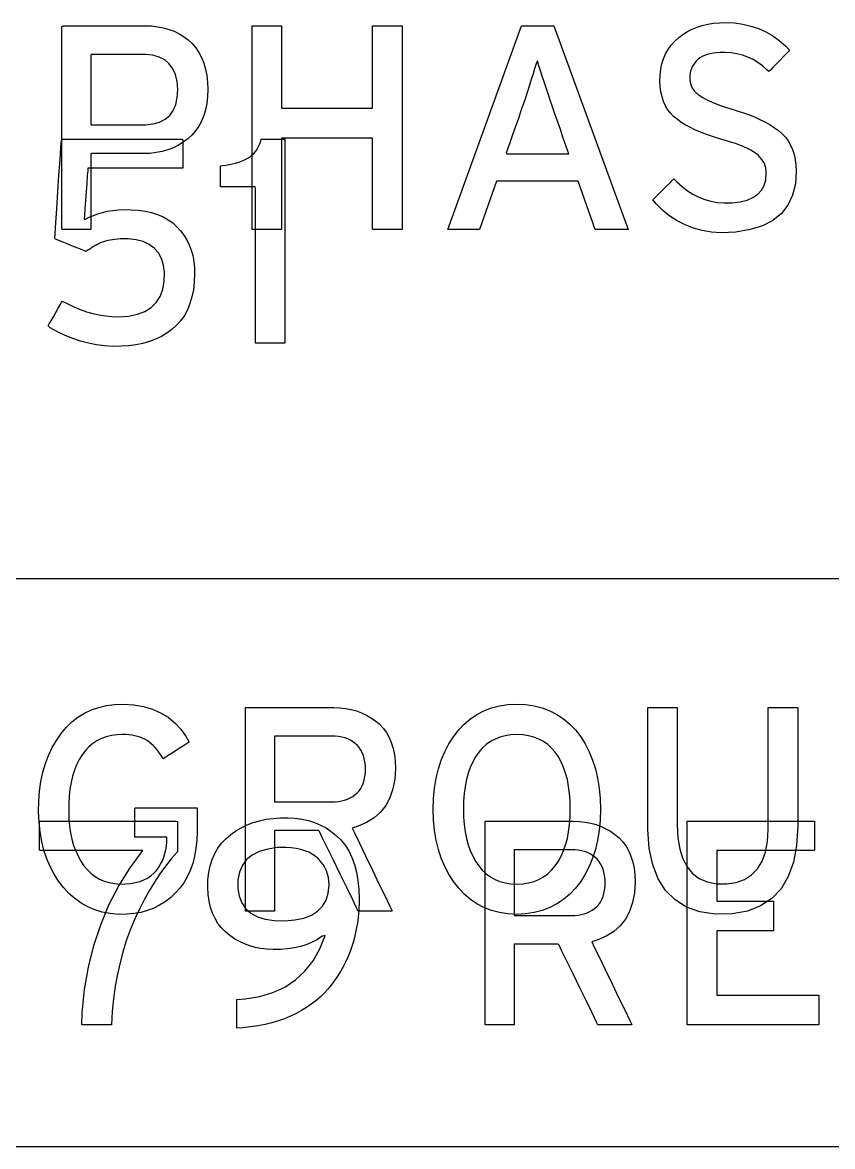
# Model space of a CAD drawing. Extents: x 1 to 47.7, y 0.2 to 35.
# Drawn here: x 13.271 to 13.657, y 12.186 to 12.722 of the extents above; entities that cross this region are included whole.
import ezdxf

# ---------------------------------------------------------------- set-up
doc = ezdxf.new("R2010")
doc.units = 0
doc.header["$MEASUREMENT"] = 0
for name, color, linetype in [('4_1__4U__UP_TO_ONE_IO_BOAR', 7, 'CONTINUOUS'), ('4_2__4U__FRONT_PANEL_W_24_', 7, 'CONTINUOUS'), ('5_1___24__TARGET_LEDS___12', 7, 'CONTINUOUS')]:
    doc.layers.add(name, color=color, linetype=linetype)

msp = doc.modelspace()

# ---------------------------------------------------------------- linework, layer by layer
at = {"layer": '4_1__4U__UP_TO_ONE_IO_BOAR'}
for points in [[(13.63939, 12.65151), (13.63899, 12.64538), (13.63769, 12.63996), (13.63547, 12.63526), (13.63233, 12.63127), (13.62828, 12.62799), (13.62333, 12.62543), (13.61745, 12.62358), (13.61067, 12.62245), (13.6036, 12.62208), (13.59897, 12.62245), (13.59456, 12.6232), (13.59038, 12.62433), (13.58641, 12.62584), (13.58268, 12.62773), (13.57916, 12.63), (13.57587, 12.63265), (13.5728, 12.63568), (13.57107, 12.6378), (13.57169, 12.63842), (13.57284, 12.63956), (13.57434, 12.64107), (13.57604, 12.64275), (13.57773, 12.64444), (13.57925, 12.64596), (13.58042, 12.64713), (13.58107, 12.64777), (13.5825, 12.64641), (13.58496, 12.64412), (13.58751, 12.64213), (13.59017, 12.64043), (13.59291, 12.63903), (13.59576, 12.63791), (13.5987, 12.63708), (13.60175, 12.63654), (13.60488, 12.6363), (13.60887, 12.63639), (13.61267, 12.63685), (13.61596, 12.63768), (13.61875, 12.63887), (13.62103, 12.64043), (13.62282, 12.64235), (13.6241, 12.64464), (13.62487, 12.6473), (13.62515, 12.65032), (13.6251, 12.65165), (13.62492, 12.65284), (13.62463, 12.65398), (13.62422, 12.65507), (13.6237, 12.65611), (13.62305, 12.65709), (13.62229, 12.65803), (13.6214, 12.65891), (13.62039, 12.65975), (13.61917, 12.66058), (13.61777, 12.6614), (13.6162, 12.66221), (13.61444, 12.66301), (13.6125, 12.6638), (13.61039, 12.66458), (13.60809, 12.66535), (13.60562, 12.66612), (13.60276, 12.66694), (13.59956, 12.66792), (13.59656, 12.66896), (13.59375, 12.67004), (13.59113, 12.67118), (13.58871, 12.67236), (13.58648, 12.6736), (13.58444, 12.67488), (13.5826, 12.67622), (13.58094, 12.67759), (13.57946, 12.67909), (13.57817, 12.68077), (13.57707, 12.68262), (13.57617, 12.68464), (13.57545, 12.68684), (13.57492, 12.68921), (13.57458, 12.69175), (13.57443, 12.69446), (13.5745, 12.6973), (13.57481, 12.70003), (13.57535, 12.70261), (13.57611, 12.70505), (13.57711, 12.70735), (13.57833, 12.70951), (13.57978, 12.71153), (13.58146, 12.7134), (13.58337, 12.71513), (13.58538, 12.71664), (13.58751, 12.71797), (13.58975, 12.71912), (13.59212, 12.7201), (13.59461, 12.7209), (13.59722, 12.72153), (13.59995, 12.72198), (13.60281, 12.72225), (13.6059, 12.72235), (13.61003, 12.72212), (13.614, 12.72156), (13.6178, 12.72066), (13.62143, 12.71943), (13.6249, 12.71787), (13.6282, 12.71598), (13.63132, 12.71375), (13.63429, 12.71119), (13.63627, 12.70913), (13.63572, 12.70856), (13.63463, 12.70743), (13.63317, 12.70591), (13.63151, 12.70419), (13.62983, 12.70245), (13.6283, 12.70087), (13.62711, 12.69963), (13.62642, 12.69891), (13.62538, 12.69978), (13.62333, 12.70166), (13.62115, 12.7033), (13.61885, 12.7047), (13.61641, 12.70586), (13.61385, 12.70678), (13.61115, 12.70746), (13.60833, 12.7079), (13.60538, 12.7081), (13.60315, 12.70808), (13.60142, 12.70795), (13.5998, 12.70774), (13.5983, 12.70745), (13.59692, 12.70707), (13.59565, 12.70662), (13.59449, 12.70608), (13.59345, 12.70546), (13.59253, 12.70476), (13.59171, 12.70396), (13.591, 12.70311), (13.59037, 12.70222), (13.58985, 12.70129), (13.58942, 12.70031), (13.58908, 12.69929), (13.58885, 12.69822), (13.58871, 12.69712), (13.58866, 12.69599), (13.58868, 12.69543), (13.58871, 12.69489), (13.58877, 12.69436), (13.58885, 12.69385), (13.58896, 12.69336), (13.58909, 12.69289), (13.58924, 12.69243), (13.58942, 12.69199), (13.58962, 12.69156), (13.58986, 12.6911), (13.59014, 12.69065), (13.59046, 12.6902), (13.59081, 12.68975), (13.59121, 12.68932), (13.59164, 12.68888), (13.59211, 12.68846), (13.59261, 12.68804), (13.59338, 12.68747), (13.59457, 12.68671), (13.59595, 12.68594), (13.59752, 12.68516), (13.59928, 12.68438), (13.60123, 12.68359), (13.60337, 12.68279), (13.6057, 12.68199), (13.60822, 12.68118), (13.61118, 12.68028), (13.61421, 12.67929), (13.61708, 12.67825), (13.61979, 12.67715), (13.62234, 12.67599), (13.62473, 12.67478), (13.62697, 12.67351), (13.62904, 12.67219), (13.63096, 12.67081), (13.6327, 12.66933), (13.63424, 12.66769), (13.63558, 12.66589), (13.63671, 12.66391), (13.63765, 12.66177), (13.63839, 12.65945), (13.63892, 12.65697), (13.63926, 12.65433)], [(13.35897, 12.69038), (13.35882, 12.68698), (13.35844, 12.68377), (13.35783, 12.68076), (13.35699, 12.67795), (13.35591, 12.67533), (13.35461, 12.67291), (13.35308, 12.67069), (13.35131, 12.66866), (13.34934, 12.66683), (13.34721, 12.66521), (13.34494, 12.6638), (13.34251, 12.66261), (13.33994, 12.66163), (13.33721, 12.66086), (13.33434, 12.66031), (13.33131, 12.65996), (13.32813, 12.65983), (13.32703, 12.65983), (13.3247, 12.65983), (13.32125, 12.65983), (13.31714, 12.65983), (13.31284, 12.65983), (13.30884, 12.65983), (13.30559, 12.65983), (13.30358, 12.65983), (13.30315, 12.65967), (13.30315, 12.65747), (13.30315, 12.65322), (13.30315, 12.64762), (13.30315, 12.64137), (13.30315, 12.63515), (13.30315, 12.62967), (13.30315, 12.62562), (13.30315, 12.62368), (13.30283, 12.62361), (13.30161, 12.62361), (13.29973, 12.62361), (13.29744, 12.62361), (13.29503, 12.62361), (13.29275, 12.62361), (13.29086, 12.62361), (13.28964, 12.62361), (13.28932, 12.6238), (13.28932, 12.62899), (13.28932, 12.63987), (13.28932, 12.65458), (13.28932, 12.67125), (13.28932, 12.68803), (13.28932, 12.70305), (13.28932, 12.71445), (13.28932, 12.72036), (13.29, 12.72079), (13.29322, 12.72079), (13.29841, 12.72079), (13.30482, 12.72079), (13.31169, 12.72079), (13.31827, 12.72079), (13.3238, 12.72079), (13.32752, 12.72079), (13.32905, 12.72079), (13.33209, 12.72067), (13.33498, 12.72034), (13.33774, 12.7198), (13.34036, 12.71907), (13.34285, 12.71813), (13.3452, 12.71698), (13.34741, 12.71563), (13.34949, 12.71408), (13.35143, 12.7123), (13.35317, 12.71028), (13.35468, 12.70806), (13.35596, 12.70564), (13.35702, 12.703), (13.35785, 12.70016), (13.35845, 12.6971), (13.35882, 12.69384)], [(13.34459, 12.69038), (13.34427, 12.69418), (13.34349, 12.69749), (13.34225, 12.70031), (13.34055, 12.70264), (13.3384, 12.70449), (13.33579, 12.70584), (13.33272, 12.70671), (13.3292, 12.70708), (13.32776, 12.7071), (13.32532, 12.7071), (13.32161, 12.7071), (13.31718, 12.7071), (13.31259, 12.7071), (13.30838, 12.7071), (13.30511, 12.7071), (13.30333, 12.7071), (13.30315, 12.70659), (13.30315, 12.70376), (13.30315, 12.69911), (13.30315, 12.69336), (13.30315, 12.68725), (13.30315, 12.6815), (13.30315, 12.67685), (13.30315, 12.67403), (13.30333, 12.67352), (13.30511, 12.67352), (13.30838, 12.67352), (13.31259, 12.67352), (13.31718, 12.67352), (13.32161, 12.67352), (13.32532, 12.67352), (13.32776, 12.67352), (13.32922, 12.67354), (13.33282, 12.67395), (13.33594, 12.67484), (13.33858, 12.67621), (13.34075, 12.67807), (13.34243, 12.68042), (13.34363, 12.68325), (13.34435, 12.68657)], [(13.52322, 12.68207), (13.52214, 12.68526), (13.52111, 12.68833), (13.52013, 12.69126), (13.51921, 12.69407), (13.51834, 12.69675), (13.51752, 12.6993), (13.51675, 12.70172), (13.51603, 12.70401), (13.51539, 12.70267), (13.5147, 12.70032), (13.51394, 12.69783), (13.51312, 12.69519), (13.51224, 12.69242), (13.5113, 12.68951), (13.51029, 12.68645), (13.50922, 12.68325), (13.50866, 12.68159), (13.50801, 12.67972), (13.50694, 12.67664), (13.50561, 12.67283), (13.50421, 12.66878), (13.50288, 12.66497), (13.50181, 12.66189), (13.50116, 12.66002), (13.50125, 12.65968), (13.50337, 12.65968), (13.50724, 12.65968), (13.51223, 12.65968), (13.51767, 12.65968), (13.52292, 12.65968), (13.52732, 12.65968), (13.53022, 12.65968), (13.53101, 12.65972), (13.53057, 12.66098), (13.52964, 12.66365), (13.52838, 12.66725), (13.52698, 12.67128), (13.52559, 12.67527), (13.52439, 12.67872), (13.52354, 12.68115)], [(13.35384, 12.33667), (13.35368, 12.3325), (13.35328, 12.32856), (13.35262, 12.32484), (13.35171, 12.32134), (13.35055, 12.31807), (13.34915, 12.31502), (13.34749, 12.31219), (13.34558, 12.30959), (13.34342, 12.30721), (13.34109, 12.30503), (13.33859, 12.30312), (13.33594, 12.30147), (13.33312, 12.30008), (13.33015, 12.29896), (13.32701, 12.29809), (13.32372, 12.29749), (13.32026, 12.29715), (13.31645, 12.29713), (13.31245, 12.29751), (13.30864, 12.29824), (13.30505, 12.29932), (13.30166, 12.30075), (13.29848, 12.30252), (13.2955, 12.30464), (13.29273, 12.30711), (13.29017, 12.30993), (13.28778, 12.31303), (13.28563, 12.31635), (13.28375, 12.31989), (13.28215, 12.32367), (13.28082, 12.32768), (13.27976, 12.33192), (13.27898, 12.3364), (13.27848, 12.34111), (13.27824, 12.34605), (13.27833, 12.35108), (13.27871, 12.35591), (13.27936, 12.36051), (13.28028, 12.36488), (13.28148, 12.36902), (13.28295, 12.37294), (13.2847, 12.37662), (13.28672, 12.38009), (13.28901, 12.38332), (13.29148, 12.38626), (13.29416, 12.38886), (13.29704, 12.39111), (13.30012, 12.39301), (13.30341, 12.39457), (13.30691, 12.39579), (13.31061, 12.39666), (13.31452, 12.39719), (13.31877, 12.39736), (13.32371, 12.39704), (13.3283, 12.39625), (13.33254, 12.395), (13.33644, 12.39329), (13.33999, 12.39112), (13.34319, 12.38849), (13.34605, 12.3854), (13.34855, 12.38184), (13.34998, 12.37919), (13.34927, 12.37873), (13.34789, 12.37784), (13.34606, 12.37667), (13.344, 12.37535), (13.34193, 12.37402), (13.34005, 12.37282), (13.3386, 12.37188), (13.33778, 12.37136), (13.33726, 12.37199), (13.33644, 12.37327), (13.3356, 12.37447), (13.33473, 12.37559), (13.33384, 12.37663), (13.33292, 12.3776), (13.33198, 12.37848), (13.33101, 12.37929), (13.33001, 12.38002), (13.32896, 12.38062), (13.32784, 12.38114), (13.32665, 12.38159), (13.3254, 12.38198), (13.32409, 12.38229), (13.32271, 12.38254), (13.32126, 12.38272), (13.31976, 12.38283), (13.31819, 12.38287), (13.31556, 12.38274), (13.31296, 12.38238), (13.31052, 12.38178), (13.30822, 12.38094), (13.30608, 12.37987), (13.30409, 12.37856), (13.30225, 12.37702), (13.30057, 12.37523), (13.29903, 12.37321), (13.29764, 12.37094), (13.29641, 12.36849), (13.29536, 12.36585), (13.29448, 12.36303), (13.29377, 12.36003), (13.29322, 12.35684), (13.29285, 12.35347), (13.29265, 12.34991), (13.29261, 12.3462), (13.29274, 12.3426), (13.29304, 12.33919), (13.29351, 12.33596), (13.29415, 12.33291), (13.29496, 12.33004), (13.29594, 12.32735), (13.29709, 12.32484), (13.29841, 12.32251), (13.29989, 12.32033), (13.30151, 12.31836), (13.30329, 12.31664), (13.30522, 12.31516), (13.30729, 12.31395), (13.30952, 12.31298), (13.3119, 12.31226), (13.31443, 12.3118), (13.31711, 12.31159), (13.31973, 12.31164), (13.32214, 12.31188), (13.32439, 12.31228), (13.32647, 12.31284), (13.32839, 12.31357), (13.33015, 12.31446), (13.33174, 12.31551), (13.33317, 12.31673), (13.33444, 12.31811), (13.33551, 12.31959), (13.33644, 12.32112), (13.33725, 12.32272), (13.33793, 12.32438), (13.33849, 12.3261), (13.33892, 12.32788), (13.33923, 12.32972), (13.33941, 12.33163), (13.33946, 12.3335), (13.33946, 12.33351), (13.33946, 12.33355), (13.33946, 12.33361), (13.33946, 12.33367), (13.33946, 12.33374), (13.33946, 12.33381), (13.33946, 12.33386), (13.33946, 12.33389), (13.33943, 12.3339), (13.33864, 12.3339), (13.33699, 12.3339), (13.33476, 12.3339), (13.33221, 12.3339), (13.32962, 12.3339), (13.32725, 12.3339), (13.32538, 12.3339), (13.32427, 12.3339), (13.32408, 12.334), (13.32408, 12.33489), (13.32408, 12.3365), (13.32408, 12.3386), (13.32408, 12.34094), (13.32408, 12.34327), (13.32408, 12.34535), (13.32408, 12.34694), (13.32408, 12.34778), (13.3245, 12.34786), (13.32673, 12.34786), (13.33041, 12.34786), (13.33502, 12.34786), (13.34005, 12.34786), (13.34496, 12.34786), (13.34924, 12.34786), (13.35236, 12.34786), (13.3538, 12.34786), (13.35384, 12.34759), (13.35384, 12.34664), (13.35384, 12.34517), (13.35384, 12.34339), (13.35384, 12.3415), (13.35384, 12.33968), (13.35384, 12.33814), (13.35384, 12.33707)], [(13.44838, 12.36675), (13.44802, 12.3616), (13.44712, 12.35693), (13.44569, 12.35276), (13.44373, 12.34907), (13.44123, 12.34587), (13.4382, 12.34316), (13.43463, 12.34093), (13.43053, 12.3392), (13.42774, 12.33815), (13.42893, 12.33569), (13.43117, 12.33105), (13.43411, 12.32497), (13.4374, 12.31818), (13.44067, 12.31142), (13.44357, 12.30544), (13.44573, 12.30097), (13.4468, 12.29875), (13.44653, 12.29863), (13.44517, 12.29863), (13.44301, 12.29863), (13.44038, 12.29863), (13.43757, 12.29863), (13.43488, 12.29863), (13.43262, 12.29863), (13.43109, 12.29863), (13.43058, 12.29864), (13.42977, 12.30032), (13.42783, 12.3043), (13.42513, 12.30988), (13.42199, 12.31634), (13.41878, 12.32297), (13.41584, 12.32904), (13.41351, 12.33384), (13.41215, 12.33665), (13.41176, 12.33709), (13.41033, 12.33709), (13.40776, 12.33709), (13.40445, 12.33709), (13.4008, 12.33709), (13.3972, 12.33709), (13.39405, 12.33709), (13.39175, 12.33709), (13.39069, 12.33709), (13.39067, 12.33612), (13.39067, 12.33269), (13.39067, 12.32748), (13.39067, 12.32119), (13.39067, 12.31454), (13.39067, 12.30824), (13.39067, 12.30303), (13.39067, 12.2996), (13.39065, 12.29863), (13.38996, 12.29863), (13.38846, 12.29863), (13.38642, 12.29863), (13.38408, 12.29863), (13.3817, 12.29863), (13.37955, 12.29863), (13.37788, 12.29863), (13.37694, 12.29863), (13.37683, 12.29975), (13.37683, 12.30685), (13.37683, 12.31898), (13.37683, 12.33432), (13.37683, 12.35105), (13.37683, 12.36738), (13.37683, 12.38148), (13.37683, 12.39155), (13.37683, 12.39578), (13.37811, 12.39581), (13.38199, 12.39581), (13.38773, 12.39581), (13.39455, 12.39581), (13.40169, 12.39581), (13.40837, 12.39581), (13.41382, 12.39581), (13.41729, 12.39581), (13.41892, 12.39581), (13.4218, 12.39566), (13.42456, 12.39533), (13.42721, 12.39482), (13.42975, 12.39412), (13.43218, 12.39323), (13.43449, 12.39216), (13.43669, 12.3909), (13.43878, 12.38946), (13.44075, 12.3878), (13.44251, 12.38593), (13.44404, 12.38383), (13.44534, 12.38152), (13.4464, 12.379), (13.44724, 12.37626), (13.44785, 12.37331), (13.44823, 12.37014)], [(13.5461, 12.34726), (13.54593, 12.34208), (13.54546, 12.33716), (13.54471, 12.33249), (13.54368, 12.32806), (13.54235, 12.32389), (13.54074, 12.31997), (13.53884, 12.31629), (13.53666, 12.31286), (13.53417, 12.30966), (13.53143, 12.30678), (13.52848, 12.30427), (13.5253, 12.30214), (13.52191, 12.30038), (13.5183, 12.29899), (13.51447, 12.29798), (13.51042, 12.29734), (13.50616, 12.29707), (13.50193, 12.29734), (13.49792, 12.29798), (13.49413, 12.29899), (13.49056, 12.30038), (13.48722, 12.30214), (13.4841, 12.30427), (13.48119, 12.30678), (13.47851, 12.30966), (13.47602, 12.31286), (13.47379, 12.31629), (13.47184, 12.31997), (13.47019, 12.32389), (13.46884, 12.32806), (13.46777, 12.33249), (13.467, 12.33716), (13.46653, 12.34208), (13.46635, 12.34726), (13.46653, 12.35243), (13.467, 12.35736), (13.46777, 12.36205), (13.46884, 12.36649), (13.47019, 12.37069), (13.47184, 12.37465), (13.47379, 12.37836), (13.47602, 12.38183), (13.47851, 12.38503), (13.48119, 12.38787), (13.4841, 12.39033), (13.48722, 12.39243), (13.49056, 12.39416), (13.49413, 12.39552), (13.49792, 12.3965), (13.50193, 12.39712), (13.50616, 12.39737), (13.51042, 12.39712), (13.51447, 12.3965), (13.5183, 12.39552), (13.52191, 12.39416), (13.5253, 12.39243), (13.52848, 12.39033), (13.53143, 12.38787), (13.53417, 12.38503), (13.53666, 12.38183), (13.53884, 12.37836), (13.54074, 12.37465), (13.54235, 12.37069), (13.54368, 12.36649), (13.54471, 12.36205), (13.54546, 12.35736), (13.54593, 12.35243)], [(13.64016, 12.33914), (13.6396, 12.33002), (13.63809, 12.32202), (13.63561, 12.31512), (13.63217, 12.30934), (13.62777, 12.30467), (13.62242, 12.30112), (13.6161, 12.29867), (13.60882, 12.29734), (13.60079, 12.29722), (13.59345, 12.29836), (13.58706, 12.30062), (13.58162, 12.30399), (13.57712, 12.30847), (13.57358, 12.31407), (13.57099, 12.32078), (13.56934, 12.3286), (13.56864, 12.33754), (13.56862, 12.34083), (13.56862, 12.34583), (13.56862, 12.35349), (13.56862, 12.36274), (13.56862, 12.37253), (13.56862, 12.38178), (13.56862, 12.38944), (13.56862, 12.39444), (13.56864, 12.39581), (13.56936, 12.39581), (13.57091, 12.39581), (13.57302, 12.39581), (13.57542, 12.39581), (13.57785, 12.39581), (13.58004, 12.39581), (13.58172, 12.39581), (13.58263, 12.39581), (13.58272, 12.39503), (13.58272, 12.39072), (13.58272, 12.38355), (13.58272, 12.37459), (13.58272, 12.36489), (13.58272, 12.3555), (13.58272, 12.34749), (13.58272, 12.34191), (13.58272, 12.33982), (13.58301, 12.33367), (13.58389, 12.32828), (13.58534, 12.32364), (13.58738, 12.31976), (13.59, 12.31663), (13.5932, 12.31424), (13.59699, 12.31262), (13.60136, 12.31174), (13.60625, 12.31165), (13.61082, 12.31236), (13.61478, 12.31378), (13.61816, 12.31594), (13.62093, 12.31882), (13.62311, 12.32243), (13.62469, 12.32677), (13.62567, 12.33183), (13.62605, 12.33762), (13.62606, 12.34025), (13.62606, 12.34531), (13.62606, 12.35305), (13.62606, 12.3624), (13.62606, 12.37228), (13.62606, 12.38163), (13.62606, 12.38937), (13.62606, 12.39443), (13.62608, 12.39581), (13.62681, 12.39581), (13.62835, 12.39581), (13.63046, 12.39581), (13.63286, 12.39581), (13.63529, 12.39581), (13.63748, 12.39581), (13.63916, 12.39581), (13.64008, 12.39581), (13.64016, 12.39502), (13.64016, 12.39066), (13.64016, 12.3834), (13.64016, 12.37433), (13.64016, 12.36452), (13.64016, 12.35502), (13.64016, 12.34691), (13.64016, 12.34126)], [(13.43414, 12.36635), (13.43405, 12.36815), (13.43385, 12.36984), (13.43353, 12.37141), (13.4331, 12.37288), (13.43255, 12.37423), (13.43189, 12.37548), (13.43111, 12.37661), (13.43023, 12.37763), (13.42922, 12.37857), (13.42811, 12.37942), (13.42691, 12.38015), (13.42563, 12.38076), (13.42425, 12.38127), (13.42279, 12.38165), (13.42124, 12.38192), (13.4196, 12.38208), (13.41809, 12.38212), (13.41674, 12.38212), (13.4137, 12.38212), (13.40951, 12.38212), (13.40474, 12.38212), (13.39993, 12.38212), (13.39563, 12.38212), (13.39239, 12.38212), (13.39076, 12.38212), (13.39067, 12.38148), (13.39067, 12.37876), (13.39067, 12.37446), (13.39067, 12.36922), (13.39067, 12.36367), (13.39067, 12.35843), (13.39067, 12.35414), (13.39067, 12.35141), (13.39076, 12.35078), (13.39239, 12.35078), (13.39563, 12.35078), (13.39993, 12.35078), (13.40474, 12.35078), (13.40951, 12.35078), (13.4137, 12.35078), (13.41674, 12.35078), (13.41809, 12.35078), (13.41957, 12.35082), (13.42118, 12.35096), (13.42271, 12.35122), (13.42415, 12.35159), (13.42551, 12.35206), (13.42679, 12.35265), (13.42798, 12.35334), (13.42908, 12.35414), (13.4301, 12.35505), (13.43102, 12.35606), (13.43182, 12.35718), (13.43251, 12.35842), (13.43307, 12.35978), (13.43351, 12.36125), (13.43384, 12.36283), (13.43405, 12.36453)], [(13.53172, 12.34726), (13.53164, 12.35108), (13.53137, 12.3547), (13.53092, 12.35812), (13.5303, 12.36135), (13.5295, 12.36438), (13.52852, 12.36721), (13.52736, 12.36984), (13.52602, 12.37228), (13.5245, 12.37448), (13.5228, 12.37642), (13.52093, 12.3781), (13.51889, 12.37953), (13.51668, 12.3807), (13.5143, 12.38163), (13.51176, 12.38229), (13.50904, 12.38271), (13.50616, 12.38287), (13.50333, 12.38271), (13.50067, 12.38229), (13.49817, 12.38163), (13.49582, 12.3807), (13.49365, 12.37953), (13.49163, 12.3781), (13.48977, 12.37642), (13.48808, 12.37448), (13.48654, 12.37228), (13.48518, 12.36984), (13.484, 12.36721), (13.483, 12.36438), (13.48218, 12.36135), (13.48154, 12.35812), (13.48109, 12.3547), (13.48082, 12.35108), (13.48073, 12.34726), (13.48082, 12.34348), (13.48109, 12.3399), (13.48154, 12.33652), (13.48218, 12.33333), (13.483, 12.33033), (13.484, 12.32753), (13.48518, 12.32492), (13.48654, 12.3225), (13.48808, 12.32025), (13.48977, 12.31821), (13.49163, 12.31645), (13.49365, 12.31496), (13.49582, 12.31374), (13.49817, 12.3128), (13.50067, 12.31212), (13.50333, 12.31171), (13.50616, 12.31158), (13.50904, 12.31171), (13.51176, 12.31212), (13.5143, 12.3128), (13.51668, 12.31374), (13.51889, 12.31496), (13.52093, 12.31645), (13.5228, 12.31821), (13.5245, 12.32025), (13.52602, 12.3225), (13.52736, 12.32492), (13.52852, 12.32753), (13.5295, 12.33033), (13.5303, 12.33333), (13.53092, 12.33652), (13.53137, 12.3399), (13.53164, 12.34348)]]:
    msp.add_lwpolyline(points, close=True, dxfattribs=at)
for points in [[(13.43743, 12.62361), (13.43743, 12.66722), (13.3941, 12.66722), (13.3941, 12.62361), (13.37999, 12.62361), (13.37999, 12.72079), (13.3941, 12.72079), (13.3941, 12.68145), (13.43743, 12.68145), (13.43743, 12.72079), (13.45154, 12.72079), (13.45154, 12.62361), (13.43743, 12.62361)], [(13.54363, 12.62361), (13.5355, 12.64667), (13.49657, 12.64667), (13.4885, 12.62361), (13.47338, 12.62361), (13.50837, 12.72079), (13.52383, 12.72079), (13.55923, 12.62361), (13.54363, 12.62361)], [(11.60446, 12.18645), (14.34452, 12.18645)]]:
    msp.add_lwpolyline(points, dxfattribs=at)
at = {"layer": '4_2__4U__FRONT_PANEL_W_24_'}
for points in [[(13.35265, 12.60248), (13.35248, 12.59858), (13.35206, 12.59492), (13.35138, 12.5915), (13.35043, 12.58832), (13.34923, 12.58537), (13.34776, 12.58266), (13.34604, 12.58019), (13.34405, 12.57796), (13.34181, 12.57597), (13.33938, 12.57419), (13.33678, 12.57264), (13.334, 12.57131), (13.33106, 12.5702), (13.32795, 12.56931), (13.32467, 12.56864), (13.32121, 12.56818), (13.31759, 12.56795), (13.31371, 12.56794), (13.30973, 12.56818), (13.30582, 12.56866), (13.30199, 12.5694), (13.29822, 12.57038), (13.29452, 12.57161), (13.2909, 12.57309), (13.28734, 12.57483), (13.28385, 12.57681), (13.28281, 12.57772), (13.28335, 12.57866), (13.28421, 12.58018), (13.28529, 12.58207), (13.28645, 12.58411), (13.28758, 12.58609), (13.28855, 12.5878), (13.28925, 12.58903), (13.28955, 12.58955), (13.29215, 12.58813), (13.2951, 12.58671), (13.29807, 12.58547), (13.30105, 12.58442), (13.30406, 12.58356), (13.30708, 12.58289), (13.31012, 12.58241), (13.31318, 12.58212), (13.31648, 12.58203), (13.32119, 12.5824), (13.32533, 12.58326), (13.32889, 12.58463), (13.33189, 12.58649), (13.33431, 12.58886), (13.33615, 12.59172), (13.33743, 12.59508), (13.33812, 12.59894), (13.33821, 12.60309), (13.33773, 12.60668), (13.33677, 12.60982), (13.33534, 12.6125), (13.33343, 12.61473), (13.33104, 12.61652), (13.32818, 12.61785), (13.32484, 12.61872), (13.32103, 12.61915), (13.31845, 12.61919), (13.31716, 12.61915), (13.3159, 12.61907), (13.31468, 12.61895), (13.3135, 12.61879), (13.31235, 12.61859), (13.31125, 12.61836), (13.31018, 12.61808), (13.30914, 12.61777), (13.30816, 12.61739), (13.30719, 12.61696), (13.30625, 12.6165), (13.30532, 12.61601), (13.30441, 12.61549), (13.30352, 12.61493), (13.30265, 12.61434), (13.30179, 12.61373), (13.30096, 12.61308), (13.30042, 12.6133), (13.29897, 12.61389), (13.29689, 12.61473), (13.29444, 12.61573), (13.29188, 12.61677), (13.28949, 12.61774), (13.28753, 12.61854), (13.28626, 12.61906), (13.28594, 12.61928), (13.2861, 12.6217), (13.28644, 12.62678), (13.28691, 12.63369), (13.28745, 12.64158), (13.28799, 12.64961), (13.28849, 12.65693), (13.28888, 12.66272), (13.28911, 12.66611), (13.28957, 12.66666), (13.29333, 12.66666), (13.30011, 12.66666), (13.30888, 12.66666), (13.31862, 12.66666), (13.32831, 12.66666), (13.33691, 12.66666), (13.34341, 12.66666), (13.34676, 12.66666), (13.34701, 12.66643), (13.34701, 12.66535), (13.34701, 12.66361), (13.34701, 12.66144), (13.34701, 12.65909), (13.34701, 12.65681), (13.34701, 12.65485), (13.34701, 12.65344), (13.34701, 12.65284), (13.34571, 12.65283), (13.34162, 12.65283), (13.33553, 12.65283), (13.32823, 12.65283), (13.32053, 12.65283), (13.31323, 12.65283), (13.30714, 12.65283), (13.30306, 12.65283), (13.30176, 12.65282), (13.30168, 12.65174), (13.30149, 12.64923), (13.30123, 12.64572), (13.30092, 12.64165), (13.30061, 12.63746), (13.30032, 12.63359), (13.30009, 12.63047), (13.29994, 12.62854), (13.30051, 12.6285), (13.30238, 12.62951), (13.30438, 12.63039), (13.3065, 12.63116), (13.30874, 12.6318), (13.31111, 12.63232), (13.31361, 12.63271), (13.31623, 12.63298), (13.31897, 12.63313), (13.32226, 12.6331), (13.32575, 12.63284), (13.32903, 12.63237), (13.33209, 12.63168), (13.33494, 12.63077), (13.33758, 12.62964), (13.34, 12.6283), (13.34221, 12.62675), (13.3442, 12.62498), (13.34598, 12.62301), (13.34754, 12.62091), (13.34889, 12.61868), (13.35004, 12.61631), (13.35098, 12.61381), (13.35171, 12.61118), (13.35223, 12.60841), (13.35254, 12.60551)], [(13.38161, 12.56948), (13.38161, 12.57233), (13.38161, 12.57992), (13.38161, 12.59078), (13.38161, 12.60346), (13.38161, 12.61651), (13.38161, 12.62846), (13.38161, 12.63787), (13.38161, 12.64327), (13.38144, 12.64401), (13.38023, 12.64401), (13.37812, 12.64401), (13.37544, 12.64401), (13.37252, 12.64401), (13.36968, 12.64401), (13.36725, 12.64401), (13.36555, 12.64401), (13.36491, 12.64401), (13.36491, 12.64439), (13.36491, 12.64541), (13.36491, 12.64688), (13.36491, 12.64859), (13.36491, 12.65034), (13.36491, 12.65195), (13.36491, 12.65322), (13.36491, 12.65395), (13.36578, 12.65412), (13.36747, 12.65431), (13.3691, 12.65457), (13.37067, 12.65489), (13.37219, 12.65528), (13.37364, 12.65574), (13.37504, 12.65626), (13.37638, 12.65685), (13.37766, 12.6575), (13.37884, 12.65821), (13.37992, 12.65901), (13.38089, 12.65991), (13.38175, 12.66092), (13.38251, 12.66202), (13.38316, 12.66322), (13.3837, 12.66452), (13.38413, 12.66592), (13.38442, 12.66666), (13.38524, 12.66666), (13.38668, 12.66666), (13.38851, 12.66666), (13.39051, 12.66666), (13.39245, 12.66666), (13.39411, 12.66666), (13.39527, 12.66666), (13.39571, 12.66666), (13.39571, 12.66294), (13.39571, 12.65305), (13.39571, 12.63889), (13.39571, 12.62235), (13.39571, 12.60534), (13.39571, 12.58975), (13.39571, 12.57749), (13.39571, 12.57045), (13.39557, 12.56948), (13.39455, 12.56948), (13.39277, 12.56948), (13.39051, 12.56948), (13.38804, 12.56948), (13.38564, 12.56948), (13.38358, 12.56948), (13.38215, 12.56948)], [(13.43111, 12.30443), (13.43108, 12.30221), (13.43097, 12.29996), (13.43079, 12.2977), (13.43054, 12.29541), (13.43021, 12.29311), (13.42982, 12.29079), (13.42936, 12.28845), (13.42882, 12.28608), (13.4282, 12.2837), (13.42744, 12.28132), (13.42658, 12.27898), (13.42561, 12.27666), (13.42455, 12.27437), (13.42339, 12.27212), (13.42212, 12.26989), (13.42076, 12.2677), (13.41929, 12.26553), (13.41775, 12.26343), (13.4161, 12.26142), (13.41432, 12.25951), (13.41242, 12.25768), (13.41039, 12.25593), (13.40824, 12.25428), (13.40596, 12.25271), (13.40356, 12.25123), (13.40104, 12.24984), (13.39835, 12.24852), (13.39552, 12.24734), (13.39256, 12.2463), (13.38945, 12.24538), (13.38621, 12.24461), (13.38282, 12.24396), (13.3793, 12.24346), (13.37564, 12.24308), (13.37273, 12.24291), (13.37273, 12.24363), (13.37273, 12.24513), (13.37273, 12.24715), (13.37273, 12.24946), (13.37273, 12.25179), (13.37273, 12.25391), (13.37273, 12.25555), (13.37273, 12.25647), (13.37673, 12.25685), (13.38367, 12.25795), (13.38999, 12.25981), (13.39569, 12.26244), (13.40077, 12.26584), (13.40523, 12.27001), (13.40907, 12.27495), (13.41229, 12.28066), (13.41488, 12.28713), (13.41346, 12.28673), (13.41119, 12.28519), (13.40873, 12.28386), (13.40607, 12.28275), (13.40322, 12.28185), (13.40018, 12.28117), (13.39695, 12.2807), (13.39352, 12.28044), (13.39002, 12.2804), (13.38709, 12.28053), (13.38427, 12.28086), (13.38154, 12.28139), (13.37892, 12.28211), (13.3764, 12.28304), (13.37398, 12.28417), (13.37166, 12.28549), (13.36944, 12.28702), (13.36733, 12.28874), (13.36543, 12.29068), (13.36377, 12.29282), (13.36236, 12.29516), (13.36118, 12.29772), (13.36025, 12.30048), (13.35956, 12.30346), (13.35911, 12.30664), (13.3589, 12.31003), (13.35899, 12.31362), (13.35938, 12.31705), (13.36004, 12.32027), (13.36098, 12.32327), (13.3622, 12.32607), (13.36369, 12.32865), (13.36546, 12.33102), (13.36751, 12.33318), (13.36984, 12.33513), (13.37228, 12.33689), (13.37487, 12.33844), (13.37761, 12.33976), (13.38049, 12.34087), (13.38353, 12.34177), (13.38671, 12.34244), (13.39004, 12.3429), (13.39351, 12.34315), (13.39707, 12.34317), (13.40048, 12.34296), (13.40373, 12.34251), (13.40684, 12.34182), (13.4098, 12.34089), (13.41261, 12.33972), (13.41528, 12.33832), (13.41779, 12.33667), (13.42016, 12.33479), (13.42239, 12.33263), (13.42438, 12.33016), (13.42611, 12.32739), (13.42759, 12.32432), (13.42881, 12.32094), (13.42977, 12.31727), (13.43048, 12.31329), (13.43092, 12.30901)], [(13.3444, 12.32692), (13.34153, 12.3236), (13.33876, 12.32008), (13.33609, 12.31638), (13.33351, 12.31248), (13.33103, 12.30838), (13.32865, 12.30409), (13.32637, 12.29961), (13.32419, 12.29494), (13.32211, 12.29005), (13.32021, 12.28496), (13.31853, 12.2797), (13.31707, 12.27426), (13.31583, 12.26864), (13.3148, 12.26286), (13.314, 12.25689), (13.31341, 12.25076), (13.31304, 12.24445), (13.3125, 12.24445), (13.31105, 12.24445), (13.30897, 12.24445), (13.30655, 12.24445), (13.30406, 12.24445), (13.30177, 12.24445), (13.29997, 12.24445), (13.29894, 12.24445), (13.2991, 12.25016), (13.30022, 12.26128), (13.30206, 12.27199), (13.3046, 12.28229), (13.30786, 12.29216), (13.31182, 12.30163), (13.31649, 12.31068), (13.32187, 12.31931), (13.32796, 12.32753), (13.32607, 12.32753), (13.32105, 12.32753), (13.31387, 12.32753), (13.30547, 12.32753), (13.29684, 12.32753), (13.28892, 12.32753), (13.2827, 12.32753), (13.27912, 12.32753), (13.27863, 12.32767), (13.27863, 12.32869), (13.27863, 12.33047), (13.27863, 12.33273), (13.27863, 12.3352), (13.27863, 12.3376), (13.27863, 12.33965), (13.27863, 12.34109), (13.27863, 12.34163), (13.28115, 12.34163), (13.28784, 12.34163), (13.29743, 12.34163), (13.30862, 12.34163), (13.32013, 12.34163), (13.33068, 12.34163), (13.33898, 12.34163), (13.34375, 12.34163), (13.3444, 12.34148), (13.3444, 12.34041), (13.3444, 12.33856), (13.3444, 12.3362), (13.3444, 12.33362), (13.3444, 12.33112), (13.3444, 12.32898), (13.3444, 12.32748)], [(13.56261, 12.31257), (13.56225, 12.30741), (13.56135, 12.30275), (13.55992, 12.29857), (13.55796, 12.29488), (13.55546, 12.29168), (13.55243, 12.28897), (13.54886, 12.28675), (13.54476, 12.28501), (13.54197, 12.28396), (13.54316, 12.28151), (13.5454, 12.27687), (13.54835, 12.27078), (13.55163, 12.26399), (13.5549, 12.25723), (13.5578, 12.25125), (13.55996, 12.24678), (13.56103, 12.24456), (13.56076, 12.24445), (13.5594, 12.24445), (13.55725, 12.24445), (13.55461, 12.24445), (13.5518, 12.24445), (13.54911, 12.24445), (13.54685, 12.24445), (13.54532, 12.24445), (13.54481, 12.24446), (13.544, 12.24613), (13.54206, 12.25012), (13.53936, 12.2557), (13.53622, 12.26216), (13.53301, 12.26878), (13.53007, 12.27485), (13.52774, 12.27965), (13.52638, 12.28246), (13.52599, 12.2829), (13.52456, 12.2829), (13.52199, 12.2829), (13.51868, 12.2829), (13.51503, 12.2829), (13.51143, 12.2829), (13.50828, 12.2829), (13.50598, 12.2829), (13.50492, 12.2829), (13.5049, 12.28193), (13.5049, 12.27851), (13.5049, 12.27329), (13.5049, 12.267), (13.5049, 12.26035), (13.5049, 12.25406), (13.5049, 12.24884), (13.5049, 12.24542), (13.50488, 12.24445), (13.50419, 12.24445), (13.50269, 12.24445), (13.50065, 12.24445), (13.49831, 12.24445), (13.49593, 12.24445), (13.49378, 12.24445), (13.49211, 12.24445), (13.49117, 12.24445), (13.49106, 12.24556), (13.49106, 12.25267), (13.49106, 12.2648), (13.49106, 12.28013), (13.49106, 12.29687), (13.49106, 12.31319), (13.49106, 12.3273), (13.49106, 12.33737), (13.49106, 12.3416), (13.49234, 12.34163), (13.49622, 12.34163), (13.50196, 12.34163), (13.50878, 12.34163), (13.51592, 12.34163), (13.5226, 12.34163), (13.52805, 12.34163), (13.53152, 12.34163), (13.53315, 12.34162), (13.53603, 12.34148), (13.53879, 12.34115), (13.54144, 12.34063), (13.54398, 12.33993), (13.54641, 12.33905), (13.54872, 12.33798), (13.55092, 12.33672), (13.55301, 12.33527), (13.55498, 12.33362), (13.55674, 12.33174), (13.55827, 12.32965), (13.55957, 12.32734), (13.56063, 12.32481), (13.56147, 12.32207), (13.56208, 12.31912), (13.56246, 12.31595)], [(13.41673, 12.31125), (13.41665, 12.31302), (13.41641, 12.31473), (13.41601, 12.31637), (13.41545, 12.31794), (13.41473, 12.31944), (13.41385, 12.32087), (13.41281, 12.32223), (13.41161, 12.32353), (13.41025, 12.32474), (13.40873, 12.3258), (13.40705, 12.32672), (13.4052, 12.32749), (13.4032, 12.32811), (13.40104, 12.32857), (13.39872, 12.32889), (13.39623, 12.32906), (13.3921, 12.32894), (13.38746, 12.32828), (13.38347, 12.3271), (13.38013, 12.32542), (13.37744, 12.32323), (13.3754, 12.32053), (13.37401, 12.31731), (13.37326, 12.31359), (13.3732, 12.30948), (13.37382, 12.30575), (13.37507, 12.30255), (13.37693, 12.29985), (13.37942, 12.29767), (13.38253, 12.29601), (13.38626, 12.29486), (13.3906, 12.29422), (13.39558, 12.29409), (13.40046, 12.29445), (13.40469, 12.29532), (13.40829, 12.2967), (13.41126, 12.29858), (13.41358, 12.30098), (13.41527, 12.30389), (13.41632, 12.30731)], [(13.54837, 12.31216), (13.54828, 12.31396), (13.54808, 12.31565), (13.54776, 12.31723), (13.54733, 12.31869), (13.54678, 12.32005), (13.54612, 12.32129), (13.54535, 12.32243), (13.54446, 12.32345), (13.54345, 12.32439), (13.54234, 12.32523), (13.54114, 12.32596), (13.53986, 12.32658), (13.53848, 12.32708), (13.53702, 12.32747), (13.53547, 12.32774), (13.53383, 12.32789), (13.53233, 12.32794), (13.53097, 12.32794), (13.52793, 12.32794), (13.52374, 12.32794), (13.51897, 12.32794), (13.51416, 12.32794), (13.50986, 12.32794), (13.50662, 12.32794), (13.50499, 12.32794), (13.5049, 12.3273), (13.5049, 12.32457), (13.5049, 12.32028), (13.5049, 12.31504), (13.5049, 12.30949), (13.5049, 12.30425), (13.5049, 12.29995), (13.5049, 12.29723), (13.50499, 12.29659), (13.50662, 12.29659), (13.50986, 12.29659), (13.51416, 12.29659), (13.51897, 12.29659), (13.52374, 12.29659), (13.52793, 12.29659), (13.53097, 12.29659), (13.53233, 12.29659), (13.5338, 12.29663), (13.53541, 12.29678), (13.53694, 12.29704), (13.53838, 12.2974), (13.53974, 12.29788), (13.54102, 12.29846), (13.54221, 12.29915), (13.54331, 12.29996), (13.54433, 12.30086), (13.54525, 12.30187), (13.54605, 12.303), (13.54674, 12.30424), (13.5473, 12.30559), (13.54774, 12.30706), (13.54807, 12.30865), (13.54828, 12.31035)]]:
    msp.add_lwpolyline(points, close=True, dxfattribs=at)
for points in [[(12.92208, 12.45729), (14.34236, 12.45729)], [(13.58743, 12.24445), (13.58743, 12.34163), (13.64808, 12.34163), (13.64808, 12.32753), (13.60154, 12.32753), (13.60154, 12.30337), (13.62858, 12.30337), (13.62858, 12.28928), (13.60154, 12.28928), (13.60154, 12.25854), (13.65013, 12.25854), (13.65013, 12.24445), (13.58743, 12.24445)]]:
    msp.add_lwpolyline(points, dxfattribs=at)
at = {"layer": '5_1___24__TARGET_LEDS___12'}
for points in [[(13.35265, 12.60248), (13.35248, 12.59858), (13.35206, 12.59492), (13.35138, 12.5915), (13.35043, 12.58832), (13.34923, 12.58537), (13.34776, 12.58266), (13.34604, 12.58019), (13.34405, 12.57796), (13.34181, 12.57597), (13.33938, 12.57419), (13.33678, 12.57264), (13.334, 12.57131), (13.33106, 12.5702), (13.32795, 12.56931), (13.32467, 12.56864), (13.32121, 12.56818), (13.31759, 12.56795), (13.31371, 12.56794), (13.30973, 12.56818), (13.30582, 12.56866), (13.30199, 12.5694), (13.29822, 12.57038), (13.29452, 12.57161), (13.2909, 12.57309), (13.28734, 12.57483), (13.28385, 12.57681), (13.28281, 12.57772), (13.28335, 12.57866), (13.28421, 12.58018), (13.28529, 12.58207), (13.28645, 12.58411), (13.28758, 12.58609), (13.28855, 12.5878), (13.28925, 12.58903), (13.28955, 12.58955), (13.29215, 12.58813), (13.2951, 12.58671), (13.29807, 12.58547), (13.30105, 12.58442), (13.30406, 12.58356), (13.30708, 12.58289), (13.31012, 12.58241), (13.31318, 12.58212), (13.31648, 12.58203), (13.32119, 12.5824), (13.32533, 12.58326), (13.32889, 12.58463), (13.33189, 12.58649), (13.33431, 12.58886), (13.33615, 12.59172), (13.33743, 12.59508), (13.33812, 12.59894), (13.33821, 12.60309), (13.33773, 12.60668), (13.33677, 12.60982), (13.33534, 12.6125), (13.33343, 12.61473), (13.33104, 12.61652), (13.32818, 12.61785), (13.32484, 12.61872), (13.32103, 12.61915), (13.31845, 12.61919), (13.31716, 12.61915), (13.3159, 12.61907), (13.31468, 12.61895), (13.3135, 12.61879), (13.31235, 12.61859), (13.31125, 12.61836), (13.31018, 12.61808), (13.30914, 12.61777), (13.30816, 12.61739), (13.30719, 12.61696), (13.30625, 12.6165), (13.30532, 12.61601), (13.30441, 12.61549), (13.30352, 12.61493), (13.30265, 12.61434), (13.30179, 12.61373), (13.30096, 12.61308), (13.30042, 12.6133), (13.29897, 12.61389), (13.29689, 12.61473), (13.29444, 12.61573), (13.29188, 12.61677), (13.28949, 12.61774), (13.28753, 12.61854), (13.28626, 12.61906), (13.28594, 12.61928), (13.2861, 12.6217), (13.28644, 12.62678), (13.28691, 12.63369), (13.28745, 12.64158), (13.28799, 12.64961), (13.28849, 12.65693), (13.28888, 12.66272), (13.28911, 12.66611), (13.28957, 12.66666), (13.29333, 12.66666), (13.30011, 12.66666), (13.30888, 12.66666), (13.31862, 12.66666), (13.32831, 12.66666), (13.33691, 12.66666), (13.34341, 12.66666), (13.34676, 12.66666), (13.34701, 12.66643), (13.34701, 12.66535), (13.34701, 12.66361), (13.34701, 12.66144), (13.34701, 12.65909), (13.34701, 12.65681), (13.34701, 12.65485), (13.34701, 12.65344), (13.34701, 12.65284), (13.34571, 12.65283), (13.34162, 12.65283), (13.33553, 12.65283), (13.32823, 12.65283), (13.32053, 12.65283), (13.31323, 12.65283), (13.30714, 12.65283), (13.30306, 12.65283), (13.30176, 12.65282), (13.30168, 12.65174), (13.30149, 12.64923), (13.30123, 12.64572), (13.30092, 12.64165), (13.30061, 12.63746), (13.30032, 12.63359), (13.30009, 12.63047), (13.29994, 12.62854), (13.30051, 12.6285), (13.30238, 12.62951), (13.30438, 12.63039), (13.3065, 12.63116), (13.30874, 12.6318), (13.31111, 12.63232), (13.31361, 12.63271), (13.31623, 12.63298), (13.31897, 12.63313), (13.32226, 12.6331), (13.32575, 12.63284), (13.32903, 12.63237), (13.33209, 12.63168), (13.33494, 12.63077), (13.33758, 12.62964), (13.34, 12.6283), (13.34221, 12.62675), (13.3442, 12.62498), (13.34598, 12.62301), (13.34754, 12.62091), (13.34889, 12.61868), (13.35004, 12.61631), (13.35098, 12.61381), (13.35171, 12.61118), (13.35223, 12.60841), (13.35254, 12.60551)], [(13.38161, 12.56948), (13.38161, 12.57233), (13.38161, 12.57992), (13.38161, 12.59078), (13.38161, 12.60346), (13.38161, 12.61651), (13.38161, 12.62846), (13.38161, 12.63787), (13.38161, 12.64327), (13.38144, 12.64401), (13.38023, 12.64401), (13.37812, 12.64401), (13.37544, 12.64401), (13.37252, 12.64401), (13.36968, 12.64401), (13.36725, 12.64401), (13.36555, 12.64401), (13.36491, 12.64401), (13.36491, 12.64439), (13.36491, 12.64541), (13.36491, 12.64688), (13.36491, 12.64859), (13.36491, 12.65034), (13.36491, 12.65195), (13.36491, 12.65322), (13.36491, 12.65395), (13.36578, 12.65412), (13.36747, 12.65431), (13.3691, 12.65457), (13.37067, 12.65489), (13.37219, 12.65528), (13.37364, 12.65574), (13.37504, 12.65626), (13.37638, 12.65685), (13.37766, 12.6575), (13.37884, 12.65821), (13.37992, 12.65901), (13.38089, 12.65991), (13.38175, 12.66092), (13.38251, 12.66202), (13.38316, 12.66322), (13.3837, 12.66452), (13.38413, 12.66592), (13.38442, 12.66666), (13.38524, 12.66666), (13.38668, 12.66666), (13.38851, 12.66666), (13.39051, 12.66666), (13.39245, 12.66666), (13.39411, 12.66666), (13.39527, 12.66666), (13.39571, 12.66666), (13.39571, 12.66294), (13.39571, 12.65305), (13.39571, 12.63889), (13.39571, 12.62235), (13.39571, 12.60534), (13.39571, 12.58975), (13.39571, 12.57749), (13.39571, 12.57045), (13.39557, 12.56948), (13.39455, 12.56948), (13.39277, 12.56948), (13.39051, 12.56948), (13.38804, 12.56948), (13.38564, 12.56948), (13.38358, 12.56948), (13.38215, 12.56948)], [(13.43111, 12.30443), (13.43108, 12.30221), (13.43097, 12.29996), (13.43079, 12.2977), (13.43054, 12.29541), (13.43021, 12.29311), (13.42982, 12.29079), (13.42936, 12.28845), (13.42882, 12.28608), (13.4282, 12.2837), (13.42744, 12.28132), (13.42658, 12.27898), (13.42561, 12.27666), (13.42455, 12.27437), (13.42339, 12.27212), (13.42212, 12.26989), (13.42076, 12.2677), (13.41929, 12.26553), (13.41775, 12.26343), (13.4161, 12.26142), (13.41432, 12.25951), (13.41242, 12.25768), (13.41039, 12.25593), (13.40824, 12.25428), (13.40596, 12.25271), (13.40356, 12.25123), (13.40104, 12.24984), (13.39835, 12.24852), (13.39552, 12.24734), (13.39256, 12.2463), (13.38945, 12.24538), (13.38621, 12.24461), (13.38282, 12.24396), (13.3793, 12.24346), (13.37564, 12.24308), (13.37273, 12.24291), (13.37273, 12.24363), (13.37273, 12.24513), (13.37273, 12.24715), (13.37273, 12.24946), (13.37273, 12.25179), (13.37273, 12.25391), (13.37273, 12.25555), (13.37273, 12.25647), (13.37673, 12.25685), (13.38367, 12.25795), (13.38999, 12.25981), (13.39569, 12.26244), (13.40077, 12.26584), (13.40523, 12.27001), (13.40907, 12.27495), (13.41229, 12.28066), (13.41488, 12.28713), (13.41346, 12.28673), (13.41119, 12.28519), (13.40873, 12.28386), (13.40607, 12.28275), (13.40322, 12.28185), (13.40018, 12.28117), (13.39695, 12.2807), (13.39352, 12.28044), (13.39002, 12.2804), (13.38709, 12.28053), (13.38427, 12.28086), (13.38154, 12.28139), (13.37892, 12.28211), (13.3764, 12.28304), (13.37398, 12.28417), (13.37166, 12.28549), (13.36944, 12.28702), (13.36733, 12.28874), (13.36543, 12.29068), (13.36377, 12.29282), (13.36236, 12.29516), (13.36118, 12.29772), (13.36025, 12.30048), (13.35956, 12.30346), (13.35911, 12.30664), (13.3589, 12.31003), (13.35899, 12.31362), (13.35938, 12.31705), (13.36004, 12.32027), (13.36098, 12.32327), (13.3622, 12.32607), (13.36369, 12.32865), (13.36546, 12.33102), (13.36751, 12.33318), (13.36984, 12.33513), (13.37228, 12.33689), (13.37487, 12.33844), (13.37761, 12.33976), (13.38049, 12.34087), (13.38353, 12.34177), (13.38671, 12.34244), (13.39004, 12.3429), (13.39351, 12.34315), (13.39707, 12.34317), (13.40048, 12.34296), (13.40373, 12.34251), (13.40684, 12.34182), (13.4098, 12.34089), (13.41261, 12.33972), (13.41528, 12.33832), (13.41779, 12.33667), (13.42016, 12.33479), (13.42239, 12.33263), (13.42438, 12.33016), (13.42611, 12.32739), (13.42759, 12.32432), (13.42881, 12.32094), (13.42977, 12.31727), (13.43048, 12.31329), (13.43092, 12.30901)], [(13.3444, 12.32692), (13.34153, 12.3236), (13.33876, 12.32008), (13.33609, 12.31638), (13.33351, 12.31248), (13.33103, 12.30838), (13.32865, 12.30409), (13.32637, 12.29961), (13.32419, 12.29494), (13.32211, 12.29005), (13.32021, 12.28496), (13.31853, 12.2797), (13.31707, 12.27426), (13.31583, 12.26864), (13.3148, 12.26286), (13.314, 12.25689), (13.31341, 12.25076), (13.31304, 12.24445), (13.3125, 12.24445), (13.31105, 12.24445), (13.30897, 12.24445), (13.30655, 12.24445), (13.30406, 12.24445), (13.30177, 12.24445), (13.29997, 12.24445), (13.29894, 12.24445), (13.2991, 12.25016), (13.30022, 12.26128), (13.30206, 12.27199), (13.3046, 12.28229), (13.30786, 12.29216), (13.31182, 12.30163), (13.31649, 12.31068), (13.32187, 12.31931), (13.32796, 12.32753), (13.32607, 12.32753), (13.32105, 12.32753), (13.31387, 12.32753), (13.30547, 12.32753), (13.29684, 12.32753), (13.28892, 12.32753), (13.2827, 12.32753), (13.27912, 12.32753), (13.27863, 12.32767), (13.27863, 12.32869), (13.27863, 12.33047), (13.27863, 12.33273), (13.27863, 12.3352), (13.27863, 12.3376), (13.27863, 12.33965), (13.27863, 12.34109), (13.27863, 12.34163), (13.28115, 12.34163), (13.28784, 12.34163), (13.29743, 12.34163), (13.30862, 12.34163), (13.32013, 12.34163), (13.33068, 12.34163), (13.33898, 12.34163), (13.34375, 12.34163), (13.3444, 12.34148), (13.3444, 12.34041), (13.3444, 12.33856), (13.3444, 12.3362), (13.3444, 12.33362), (13.3444, 12.33112), (13.3444, 12.32898), (13.3444, 12.32748)], [(13.56261, 12.31257), (13.56225, 12.30741), (13.56135, 12.30275), (13.55992, 12.29857), (13.55796, 12.29488), (13.55546, 12.29168), (13.55243, 12.28897), (13.54886, 12.28675), (13.54476, 12.28501), (13.54197, 12.28396), (13.54316, 12.28151), (13.5454, 12.27687), (13.54835, 12.27078), (13.55163, 12.26399), (13.5549, 12.25723), (13.5578, 12.25125), (13.55996, 12.24678), (13.56103, 12.24456), (13.56076, 12.24445), (13.5594, 12.24445), (13.55725, 12.24445), (13.55461, 12.24445), (13.5518, 12.24445), (13.54911, 12.24445), (13.54685, 12.24445), (13.54532, 12.24445), (13.54481, 12.24446), (13.544, 12.24613), (13.54206, 12.25012), (13.53936, 12.2557), (13.53622, 12.26216), (13.53301, 12.26878), (13.53007, 12.27485), (13.52774, 12.27965), (13.52638, 12.28246), (13.52599, 12.2829), (13.52456, 12.2829), (13.52199, 12.2829), (13.51868, 12.2829), (13.51503, 12.2829), (13.51143, 12.2829), (13.50828, 12.2829), (13.50598, 12.2829), (13.50492, 12.2829), (13.5049, 12.28193), (13.5049, 12.27851), (13.5049, 12.27329), (13.5049, 12.267), (13.5049, 12.26035), (13.5049, 12.25406), (13.5049, 12.24884), (13.5049, 12.24542), (13.50488, 12.24445), (13.50419, 12.24445), (13.50269, 12.24445), (13.50065, 12.24445), (13.49831, 12.24445), (13.49593, 12.24445), (13.49378, 12.24445), (13.49211, 12.24445), (13.49117, 12.24445), (13.49106, 12.24556), (13.49106, 12.25267), (13.49106, 12.2648), (13.49106, 12.28013), (13.49106, 12.29687), (13.49106, 12.31319), (13.49106, 12.3273), (13.49106, 12.33737), (13.49106, 12.3416), (13.49234, 12.34163), (13.49622, 12.34163), (13.50196, 12.34163), (13.50878, 12.34163), (13.51592, 12.34163), (13.5226, 12.34163), (13.52805, 12.34163), (13.53152, 12.34163), (13.53315, 12.34162), (13.53603, 12.34148), (13.53879, 12.34115), (13.54144, 12.34063), (13.54398, 12.33993), (13.54641, 12.33905), (13.54872, 12.33798), (13.55092, 12.33672), (13.55301, 12.33527), (13.55498, 12.33362), (13.55674, 12.33174), (13.55827, 12.32965), (13.55957, 12.32734), (13.56063, 12.32481), (13.56147, 12.32207), (13.56208, 12.31912), (13.56246, 12.31595)], [(13.41673, 12.31125), (13.41665, 12.31302), (13.41641, 12.31473), (13.41601, 12.31637), (13.41545, 12.31794), (13.41473, 12.31944), (13.41385, 12.32087), (13.41281, 12.32223), (13.41161, 12.32353), (13.41025, 12.32474), (13.40873, 12.3258), (13.40705, 12.32672), (13.4052, 12.32749), (13.4032, 12.32811), (13.40104, 12.32857), (13.39872, 12.32889), (13.39623, 12.32906), (13.3921, 12.32894), (13.38746, 12.32828), (13.38347, 12.3271), (13.38013, 12.32542), (13.37744, 12.32323), (13.3754, 12.32053), (13.37401, 12.31731), (13.37326, 12.31359), (13.3732, 12.30948), (13.37382, 12.30575), (13.37507, 12.30255), (13.37693, 12.29985), (13.37942, 12.29767), (13.38253, 12.29601), (13.38626, 12.29486), (13.3906, 12.29422), (13.39558, 12.29409), (13.40046, 12.29445), (13.40469, 12.29532), (13.40829, 12.2967), (13.41126, 12.29858), (13.41358, 12.30098), (13.41527, 12.30389), (13.41632, 12.30731)], [(13.54837, 12.31216), (13.54828, 12.31396), (13.54808, 12.31565), (13.54776, 12.31723), (13.54733, 12.31869), (13.54678, 12.32005), (13.54612, 12.32129), (13.54535, 12.32243), (13.54446, 12.32345), (13.54345, 12.32439), (13.54234, 12.32523), (13.54114, 12.32596), (13.53986, 12.32658), (13.53848, 12.32708), (13.53702, 12.32747), (13.53547, 12.32774), (13.53383, 12.32789), (13.53233, 12.32794), (13.53097, 12.32794), (13.52793, 12.32794), (13.52374, 12.32794), (13.51897, 12.32794), (13.51416, 12.32794), (13.50986, 12.32794), (13.50662, 12.32794), (13.50499, 12.32794), (13.5049, 12.3273), (13.5049, 12.32457), (13.5049, 12.32028), (13.5049, 12.31504), (13.5049, 12.30949), (13.5049, 12.30425), (13.5049, 12.29995), (13.5049, 12.29723), (13.50499, 12.29659), (13.50662, 12.29659), (13.50986, 12.29659), (13.51416, 12.29659), (13.51897, 12.29659), (13.52374, 12.29659), (13.52793, 12.29659), (13.53097, 12.29659), (13.53233, 12.29659), (13.5338, 12.29663), (13.53541, 12.29678), (13.53694, 12.29704), (13.53838, 12.2974), (13.53974, 12.29788), (13.54102, 12.29846), (13.54221, 12.29915), (13.54331, 12.29996), (13.54433, 12.30086), (13.54525, 12.30187), (13.54605, 12.303), (13.54674, 12.30424), (13.5473, 12.30559), (13.54774, 12.30706), (13.54807, 12.30865), (13.54828, 12.31035)]]:
    msp.add_lwpolyline(points, close=True, dxfattribs=at)
for points in [[(12.92208, 12.45729), (14.34236, 12.45729)], [(13.58743, 12.24445), (13.58743, 12.34163), (13.64808, 12.34163), (13.64808, 12.32753), (13.60154, 12.32753), (13.60154, 12.30337), (13.62858, 12.30337), (13.62858, 12.28928), (13.60154, 12.28928), (13.60154, 12.25854), (13.65013, 12.25854), (13.65013, 12.24445), (13.58743, 12.24445)]]:
    msp.add_lwpolyline(points, dxfattribs=at)

doc.saveas('drawing.dxf')
